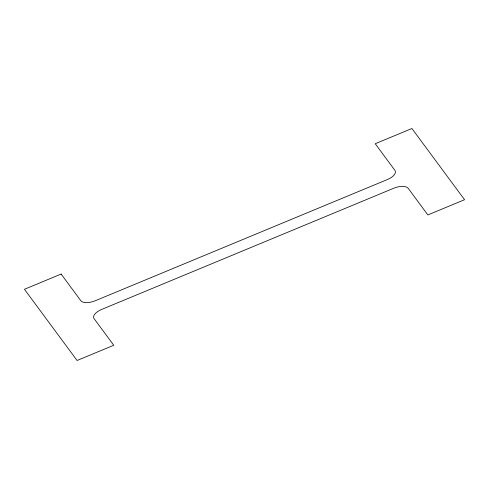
<?xml version="1.0" encoding="UTF-8"?>
<svg xmlns="http://www.w3.org/2000/svg" width="489" height="489" viewBox="0 0 489 489"><rect width="100%" height="100%" fill="white"/><g stroke="black" fill="none" stroke-linecap="round" stroke-linejoin="round"><path stroke-width="0.73" d="M61.137 274.06L24.45 289.286L77.073 360.491L113.76 345.265L94.096 318.657A11.944 5.568 -18.5 0 1 101.59 309.464L393.822 188.21A11.944 5.568 -18.5 0 1 408.199 188.332L427.863 214.94L464.55 199.714L411.927 128.509L375.24 143.735L394.904 170.343A11.944 5.568 -18.5 0 1 387.41 179.536L95.178 300.79A11.944 5.568 -18.5 0 1 80.801 300.668L61.137 274.06"/></g></svg>
